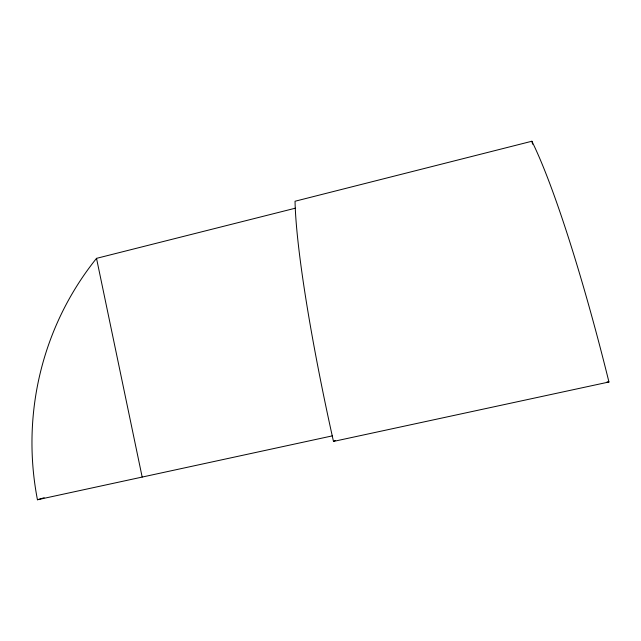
<?xml version="1.0" encoding="UTF-8"?>
<svg xmlns="http://www.w3.org/2000/svg" width="641" height="641" viewBox="0 0 641 641"><rect width="100%" height="100%" fill="white"/><g stroke="black" fill="none" stroke-linecap="round" stroke-linejoin="round"><path stroke-width="0.96" d="M333.48 441.433L608.95 381.996A278.979 30.271 76.1 0 0 531.878 141.244L295.036 201.242A269.965 26.257 77.4 0 0 333.48 441.433L335.211 440.479M295.413 208.181L96.519 258.355A295.95 290.934 66.8 0 0 37.45 499.756L44.157 497.745M37.45 499.756L332.383 435.864M607.011 381.916L608.95 381.996M531.878 141.244L532.591 144.161M96.519 258.355L142.174 477.072"/></g></svg>
